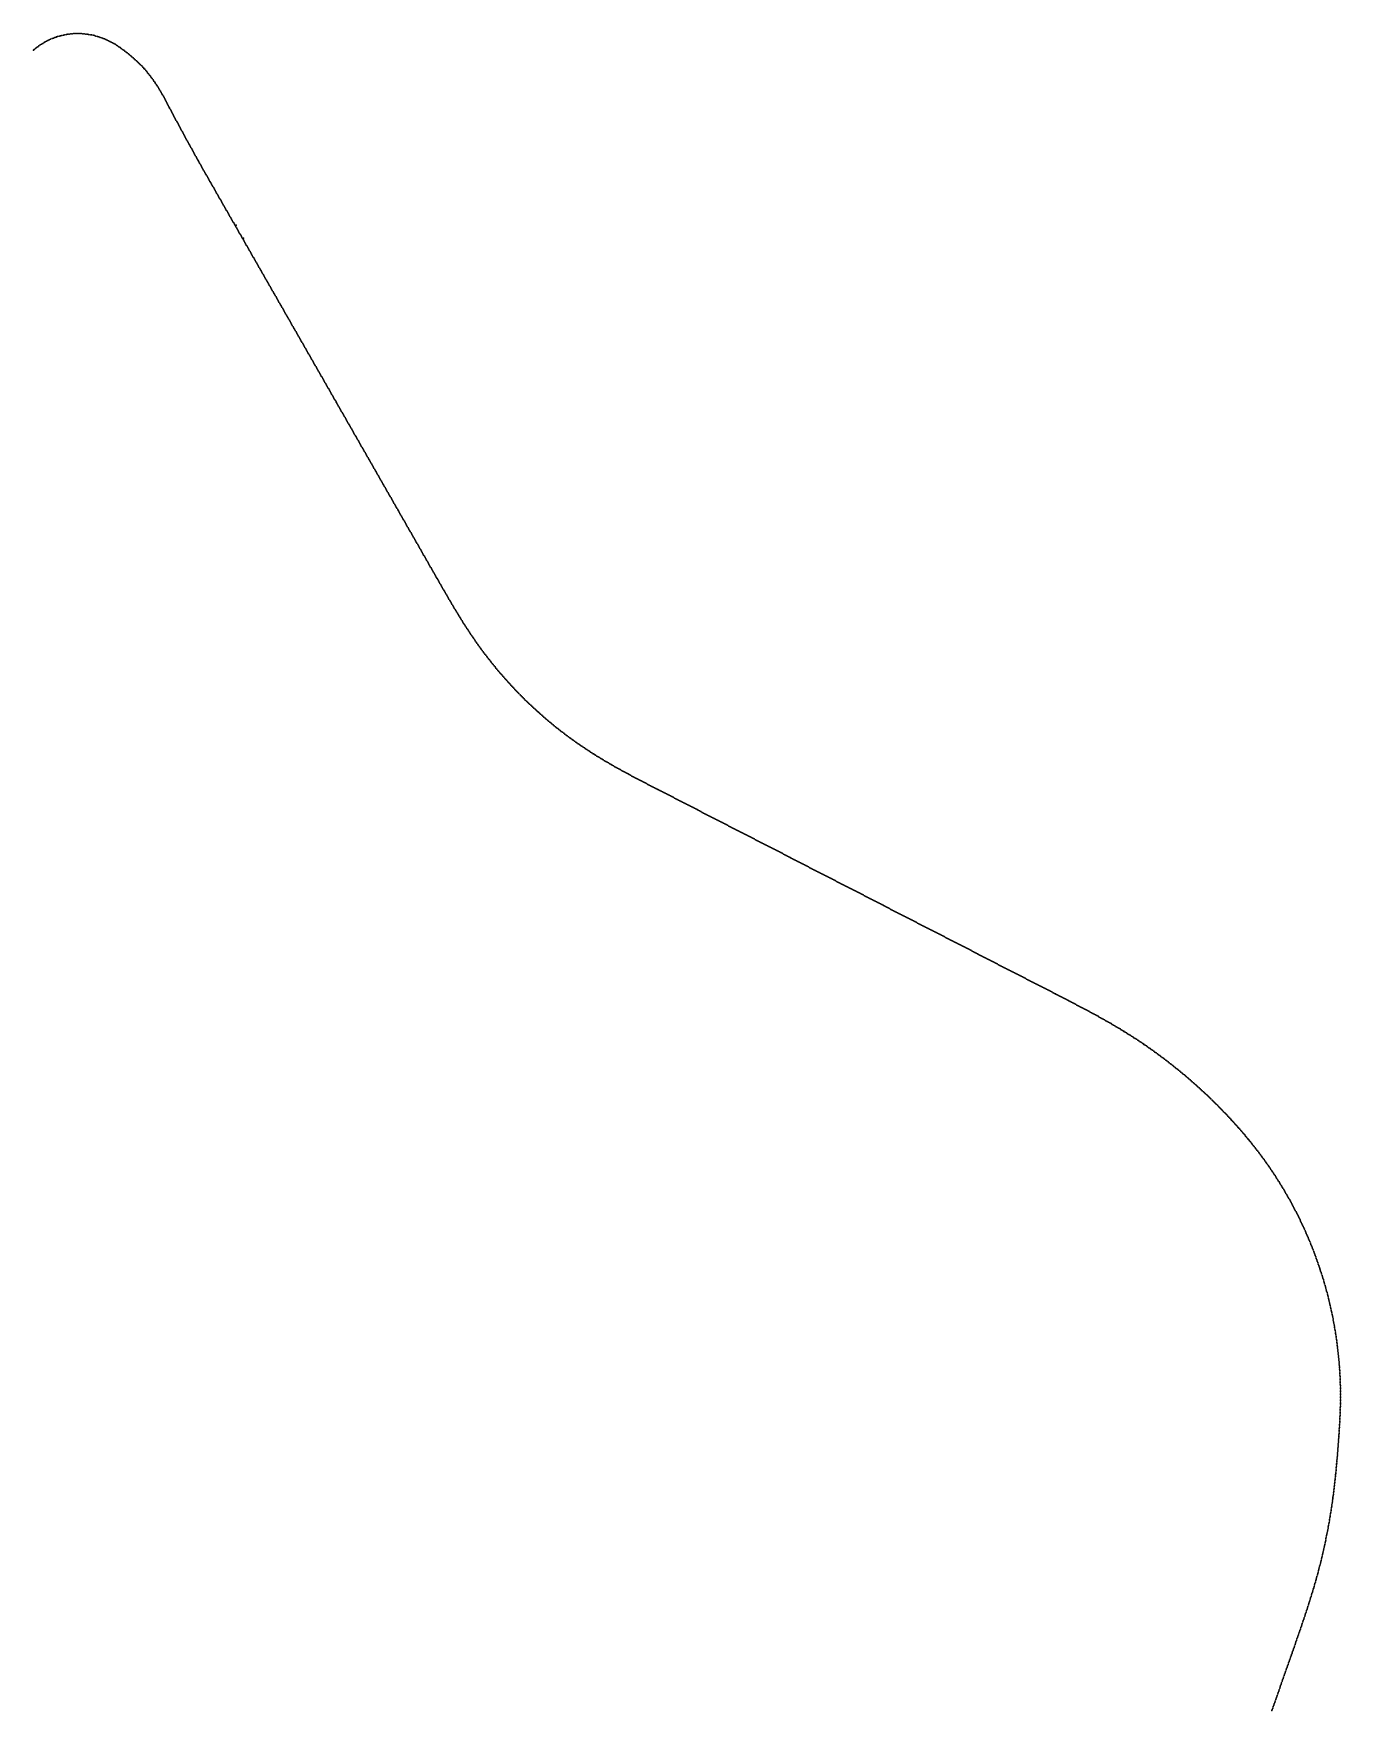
# Model space of a CAD drawing. Header units: inches. Extents: x 2612072 to 2614696, y 1265961 to 1269327.
import ezdxf

# ---------------------------------------------------------------- set-up
doc = ezdxf.new("R2010")
doc.units = ezdxf.units.IN
doc.header["$MEASUREMENT"] = 0

msp = doc.modelspace()

# ---------------------------------------------------------------- linework, layer by layer
for p in [(2612071.5482, 1269294.1221), (2612072.9907, 1269295.3587), (2612075.3031, 1269297.2698), (2612077.6574, 1269299.1291), (2612080.0523, 1269300.9358), (2612082.4866, 1269302.689), (2612084.9592, 1269304.3878), (2612087.4688, 1269306.0314), (2612090.0142, 1269307.619), (2612092.5942, 1269309.1498), (2612095.2075, 1269310.6231), (2612097.8528, 1269312.0381), (2612100.5287, 1269313.3941), (2612103.2341, 1269314.6905), (2612105.9675, 1269315.9266), (2612108.7277, 1269317.1019), (2612111.5132, 1269318.2157), (2612114.3227, 1269319.2675), (2612117.1548, 1269320.2568), (2612117.7589, 1269320.4587), (2612120.0082, 1269321.1831), (2612122.8813, 1269322.0459), (2612125.7729, 1269322.8449), (2612128.6815, 1269323.5796), (2612131.6057, 1269324.2496), (2612134.5439, 1269324.8547), (2612137.4949, 1269325.3946), (2612140.4571, 1269325.8689), (2612143.4291, 1269326.2774), (2612146.4094, 1269326.6201), (2612149.3966, 1269326.8965), (2612152.3891, 1269327.1068), (2612155.3856, 1269327.2506), (2612158.3846, 1269327.3281), (2612161.3845, 1269327.339), (2612164.3839, 1269327.2835), (2612167.3814, 1269327.1615), (2612170.3754, 1269326.9731), (2612173.3645, 1269326.7185), (2612176.3472, 1269326.3977), (2612179.3221, 1269326.0108), (2612182.2877, 1269325.5581), (2612185.2425, 1269325.0399), (2612188.1852, 1269324.4562), (2612191.1141, 1269323.8075), (2612194.028, 1269323.0941), (2612196.9253, 1269322.3163), (2612199.8047, 1269321.4745), (2612202.6648, 1269320.569), (2612202.6903, 1269320.5606), (2612205.5957, 1269319.6207), (2612208.4335, 1269318.6479), (2612211.2494, 1269317.6135), (2612214.0425, 1269316.5186), (2612216.8114, 1269315.3643), (2612219.5554, 1269314.1517), (2612222.2733, 1269312.8819), (2612224.9643, 1269311.5559), (2612227.6275, 1269310.1749), (2612230.262, 1269308.7399), (2612232.8671, 1269307.2522), (2612235.4419, 1269305.7128), (2612237.9859, 1269304.1228), (2612240.4982, 1269302.4833), (2612242.9784, 1269300.7956), (2612245.4258, 1269299.0607), (2612247.8502, 1269297.2719), (2612250.2986, 1269295.5607), (2612252.7376, 1269293.814), (2612255.1563, 1269292.0392), (2612257.5543, 1269290.2366), (2612259.9314, 1269288.4065), (2612262.2872, 1269286.5491), (2612264.6214, 1269284.6646), (2612266.9338, 1269282.7533), (2612269.2239, 1269280.8155), (2612271.4915, 1269278.8513), (2612273.7363, 1269276.8611), (2612275.958, 1269274.8452), (2612278.1562, 1269272.8038), (2612280.3308, 1269270.7371), (2612282.4814, 1269268.6455), (2612284.6077, 1269266.5292), (2612286.7095, 1269264.3885), (2612288.7864, 1269262.2237), (2612290.8382, 1269260.0351), (2612292.8646, 1269257.8229), (2612293.2297, 1269257.4188), (2612294.8653, 1269255.5875), (2612296.8401, 1269253.3292), (2612298.7887, 1269251.0483), (2612300.7109, 1269248.745), (2612302.6064, 1269246.4197), (2612304.4749, 1269244.0726), (2612306.3162, 1269241.7042), (2612308.1301, 1269239.3147), (2612309.9163, 1269236.9044), (2612311.6745, 1269234.4737), (2612313.4046, 1269232.0228), (2612315.1063, 1269229.5521), (2612315.865, 1269228.4306), (2612316.787, 1269227.0617), (2612318.4418, 1269224.5594), (2612320.0698, 1269222.0395), (2612321.6723, 1269219.5034), (2612323.2505, 1269216.9521), (2612324.8057, 1269214.3867), (2612326.3393, 1269211.8083), (2612327.8526, 1269209.218), (2612329.347, 1269206.6167), (2612330.8239, 1269204.0054), (2612332.2847, 1269201.3851), (2612333.7308, 1269198.7566), (2612335.1636, 1269196.1209), (2612336.5846, 1269193.4788), (2612337.9953, 1269190.8312), (2612339.3971, 1269188.1789), (2612340.7916, 1269185.5226), (2612342.1801, 1269182.8633), (2612343.5643, 1269180.2017), (2612344.7703, 1269177.8768), (2612344.9482, 1269177.54), (2612346.3503, 1269174.8878), (2612347.754, 1269172.2365), (2612349.1593, 1269169.586), (2612349.2826, 1269169.3536), (2612350.5662, 1269166.9364), (2612351.9747, 1269164.2875), (2612353.3848, 1269161.6396), (2612354.7964, 1269158.9925), (2612356.2097, 1269156.3462), (2612357.6245, 1269153.7008), (2612359.041, 1269151.0562), (2612360.459, 1269148.4125), (2612361.8786, 1269145.7696), (2612363.2998, 1269143.1276), (2612364.7225, 1269140.4865), (2612366.1469, 1269137.8462), (2612367.5728, 1269135.2067), (2612369.0003, 1269132.5681), (2612370.4295, 1269129.9304), (2612371.8601, 1269127.2935), (2612373.2924, 1269124.6575), (2612374.7263, 1269122.0223), (2612376.1617, 1269119.388), (2612377.5987, 1269116.7546), (2612379.0373, 1269114.122), (2612380.4775, 1269111.4903), (2612381.9192, 1269108.8595), (2612383.3625, 1269106.2295), (2612384.8074, 1269103.6004), (2612386.2539, 1269100.9721), (2612387.702, 1269098.3447), (2612389.1516, 1269095.7182), (2612390.6028, 1269093.0926), (2612392.0556, 1269090.4678), (2612393.51, 1269087.8439), (2612394.9659, 1269085.2209), (2612396.4234, 1269082.5987), (2612397.8825, 1269079.9775), (2612399.3432, 1269077.3571), (2612400.8054, 1269074.7375), (2612402.2692, 1269072.1189), (2612402.9719, 1269070.8631), (2612403.7346, 1269069.5011), (2612405.2015, 1269066.8842), (2612406.67, 1269064.2682), (2612408.1401, 1269061.6531), (2612409.6117, 1269059.0389), (2612411.0849, 1269056.4255), (2612412.5597, 1269053.813), (2612414.0361, 1269051.2015), (2612415.514, 1269048.5908), (2612416.9935, 1269045.9809), (2612418.4745, 1269043.372), (2612419.9571, 1269040.764), (2612421.4413, 1269038.1568), (2612422.9271, 1269035.5506), (2612424.4144, 1269032.9452), (2612425.9032, 1269030.3407), (2612426.3308, 1269029.5935), (2612427.3933, 1269027.7369), (2612428.8834, 1269025.1332), (2612430.3735, 1269022.5294), (2612431.8636, 1269019.9256), (2612433.3537, 1269017.3219), (2612434.8438, 1269014.7181), (2612436.3339, 1269012.1143), (2612437.824, 1269009.5106), (2612439.3141, 1269006.9068), (2612440.8041, 1269004.303), (2612442.2942, 1269001.6993), (2612443.7843, 1268999.0955), (2612445.2744, 1268996.4917), (2612446.7645, 1268993.888), (2612448.2546, 1268991.2842), (2612449.7447, 1268988.6804), (2612451.2348, 1268986.0767), (2612452.7249, 1268983.4729), (2612454.215, 1268980.8691), (2612455.7051, 1268978.2653), (2612457.1952, 1268975.6616), (2612458.6853, 1268973.0578), (2612460.1754, 1268970.454), (2612461.6655, 1268967.8503), (2612463.1556, 1268965.2465), (2612464.6457, 1268962.6427), (2612466.1358, 1268960.039), (2612467.6259, 1268957.4352), (2612469.116, 1268954.8314), (2612470.6061, 1268952.2277), (2612472.0962, 1268949.6239), (2612473.5863, 1268947.0201), (2612475.0764, 1268944.4164), (2612476.5665, 1268941.8126), (2612478.0566, 1268939.2088), (2612478.3024, 1268942.806), (2612479.5467, 1268936.6051), (2612481.0368, 1268934.0013), (2612482.5269, 1268931.3975), (2612484.017, 1268928.7938), (2612485.5071, 1268926.19), (2612486.9972, 1268923.5862), (2612488.4873, 1268920.9825), (2612489.9774, 1268918.3787), (2612491.4675, 1268915.7749), (2612492.9576, 1268913.1711), (2612493.2034, 1268916.7683), (2612494.4477, 1268910.5674), (2612495.9378, 1268907.9636), (2612497.4279, 1268905.3598), (2612498.918, 1268902.7561), (2612500.4081, 1268900.1523), (2612501.8982, 1268897.5485), (2612503.3883, 1268894.9448), (2612504.8784, 1268892.341), (2612506.3685, 1268889.7372), (2612507.8586, 1268887.1335), (2612509.3487, 1268884.5297), (2612510.8388, 1268881.9259), (2612512.3289, 1268879.3222), (2612513.819, 1268876.7184), (2612515.3091, 1268874.1146), (2612516.7992, 1268871.5109), (2612518.2893, 1268868.9071), (2612519.7794, 1268866.3033), (2612521.2695, 1268863.6996), (2612522.7596, 1268861.0958), (2612524.2496, 1268858.492), (2612525.7397, 1268855.8883), (2612527.2298, 1268853.2845), (2612528.7199, 1268850.6807), (2612530.21, 1268848.077), (2612531.7001, 1268845.4732), (2612533.1902, 1268842.8694), (2612534.6803, 1268840.2656), (2612536.1704, 1268837.6619), (2612537.6605, 1268835.0581), (2612539.1506, 1268832.4543), (2612540.6407, 1268829.8506), (2612542.1308, 1268827.2468), (2612543.6209, 1268824.643), (2612545.111, 1268822.0393), (2612546.6011, 1268819.4355), (2612548.0912, 1268816.8317), (2612549.5813, 1268814.228), (2612551.0714, 1268811.6242), (2612552.5615, 1268809.0204), (2612554.0516, 1268806.4167), (2612555.5417, 1268803.8129), (2612557.0318, 1268801.2091), (2612558.5219, 1268798.6054), (2612560.012, 1268796.0016), (2612561.5021, 1268793.3978), (2612562.9922, 1268790.7941), (2612564.4823, 1268788.1903), (2612565.9724, 1268785.5865), (2612567.4625, 1268782.9828), (2612568.9526, 1268780.379), (2612570.4427, 1268777.7752), (2612571.9328, 1268775.1715), (2612573.4229, 1268772.5677), (2612574.913, 1268769.9639), (2612576.4031, 1268767.3601), (2612577.8932, 1268764.7564), (2612579.3833, 1268762.1526), (2612580.8734, 1268759.5488), (2612582.3635, 1268756.9451), (2612583.8536, 1268754.3413), (2612585.3437, 1268751.7375), (2612586.8338, 1268749.1338), (2612588.3239, 1268746.53), (2612589.814, 1268743.9262), (2612591.3041, 1268741.3225), (2612592.7942, 1268738.7187), (2612594.2843, 1268736.1149), (2612595.7744, 1268733.5112), (2612597.2645, 1268730.9074), (2612598.7546, 1268728.3036), (2612600.2447, 1268725.6999), (2612601.7348, 1268723.0961), (2612603.2249, 1268720.4923), (2612604.715, 1268717.8886), (2612606.2051, 1268715.2848), (2612607.6952, 1268712.681), (2612609.1852, 1268710.0773), (2612610.6753, 1268707.4735), (2612612.1654, 1268704.8697), (2612613.6555, 1268702.266), (2612615.1456, 1268699.6622), (2612616.6357, 1268697.0584), (2612618.1258, 1268694.4546), (2612619.6159, 1268691.8509), (2612621.106, 1268689.2471), (2612622.5961, 1268686.6433), (2612624.0862, 1268684.0396), (2612625.5763, 1268681.4358), (2612627.0664, 1268678.832), (2612628.5565, 1268676.2283), (2612630.0466, 1268673.6245), (2612631.5367, 1268671.0207), (2612633.0268, 1268668.417), (2612634.5169, 1268665.8132), (2612636.007, 1268663.2094), (2612637.4971, 1268660.6057), (2612638.9872, 1268658.0019), (2612640.4773, 1268655.3981), (2612641.9674, 1268652.7944), (2612643.4575, 1268650.1906), (2612644.9476, 1268647.5868), (2612646.4377, 1268644.9831), (2612647.9278, 1268642.3793), (2612649.4179, 1268639.7755), (2612650.908, 1268637.1718), (2612652.3981, 1268634.568), (2612653.8882, 1268631.9642), (2612655.3783, 1268629.3604), (2612656.8684, 1268626.7567), (2612658.3585, 1268624.1529), (2612659.8486, 1268621.5491), (2612661.3387, 1268618.9454), (2612662.8288, 1268616.3416), (2612664.3189, 1268613.7378), (2612665.809, 1268611.1341), (2612667.2991, 1268608.5303), (2612668.7892, 1268605.9265), (2612670.2793, 1268603.3228), (2612671.7694, 1268600.719), (2612673.2595, 1268598.1152), (2612674.7496, 1268595.5115), (2612676.2397, 1268592.9077), (2612677.7298, 1268590.3039), (2612679.2199, 1268587.7002), (2612679.277, 1268587.6003), (2612680.71, 1268585.0964), (2612682.2001, 1268582.4926), (2612683.6902, 1268579.8889), (2612685.1803, 1268577.2851), (2612686.6704, 1268574.6813), (2612688.1605, 1268572.0776), (2612689.6506, 1268569.4738), (2612691.1407, 1268566.87), (2612692.6307, 1268564.2663), (2612694.1208, 1268561.6625), (2612695.6109, 1268559.0587), (2612697.101, 1268556.4549), (2612698.5911, 1268553.8512), (2612700.0812, 1268551.2474), (2612701.5713, 1268548.6436), (2612703.0614, 1268546.0399), (2612704.5515, 1268543.4361), (2612706.0416, 1268540.8323), (2612707.5317, 1268538.2286), (2612709.0218, 1268535.6248), (2612710.5119, 1268533.021), (2612712.002, 1268530.4173), (2612713.4921, 1268527.8135), (2612714.9822, 1268525.2097), (2612716.4723, 1268522.606), (2612717.9624, 1268520.0022), (2612719.4525, 1268517.3984), (2612720.9426, 1268514.7947), (2612722.4327, 1268512.1909), (2612723.9228, 1268509.5871), (2612725.4129, 1268506.9834), (2612726.903, 1268504.3796), (2612728.3931, 1268501.7758), (2612729.8832, 1268499.1721), (2612731.3733, 1268496.5683), (2612732.8634, 1268493.9645), (2612734.3535, 1268491.3608), (2612735.8436, 1268488.757), (2612737.3337, 1268486.1532), (2612738.8238, 1268483.5494), (2612740.3139, 1268480.9457), (2612741.804, 1268478.3419), (2612743.2941, 1268475.7381), (2612744.7842, 1268473.1344), (2612746.2743, 1268470.5306), (2612747.7644, 1268467.9268), (2612749.2545, 1268465.3231), (2612750.7446, 1268462.7193), (2612752.2347, 1268460.1155), (2612753.7248, 1268457.5118), (2612755.2149, 1268454.908), (2612756.705, 1268452.3042), (2612758.1951, 1268449.7005), (2612759.6852, 1268447.0967), (2612761.1753, 1268444.4929), (2612762.6654, 1268441.8892), (2612764.1555, 1268439.2854), (2612765.6456, 1268436.6816), (2612767.1357, 1268434.0779), (2612768.6258, 1268431.4741), (2612770.1159, 1268428.8703), (2612771.606, 1268426.2666), (2612773.0961, 1268423.6628), (2612774.5862, 1268421.059), (2612776.0763, 1268418.4552), (2612777.5663, 1268415.8515), (2612779.0564, 1268413.2477), (2612780.5465, 1268410.6439), (2612782.0366, 1268408.0402), (2612783.5267, 1268405.4364), (2612785.0168, 1268402.8326), (2612786.5069, 1268400.2289), (2612787.997, 1268397.6251), (2612789.4871, 1268395.0213), (2612790.9772, 1268392.4176), (2612792.4673, 1268389.8138), (2612793.9574, 1268387.21), (2612795.4475, 1268384.6063), (2612796.9376, 1268382.0025), (2612798.4277, 1268379.3987), (2612799.9178, 1268376.795), (2612801.4079, 1268374.1912), (2612802.898, 1268371.5874), (2612803.277, 1268370.9252), (2612804.3881, 1268368.9837), (2612805.8782, 1268366.3799), (2612807.3683, 1268363.7761), (2612808.8584, 1268361.1724), (2612810.3485, 1268358.5686), (2612811.8386, 1268355.9648), (2612813.3287, 1268353.3611), (2612814.8188, 1268350.7573), (2612816.3089, 1268348.1535), (2612817.799, 1268345.5497), (2612819.2891, 1268342.946), (2612820.7792, 1268340.3422), (2612822.2693, 1268337.7384), (2612823.7594, 1268335.1347), (2612825.2495, 1268332.5309), (2612826.7396, 1268329.9271), (2612828.2297, 1268327.3234), (2612829.7198, 1268324.7196), (2612831.2099, 1268322.1158), (2612832.7, 1268319.5121), (2612834.1901, 1268316.9083), (2612835.6802, 1268314.3045), (2612837.1703, 1268311.7008), (2612838.6604, 1268309.097), (2612840.1505, 1268306.4932), (2612841.6406, 1268303.8895), (2612843.1307, 1268301.2857), (2612844.6208, 1268298.6819), (2612846.1109, 1268296.0782), (2612847.601, 1268293.4744), (2612849.0911, 1268290.8706), (2612850.5812, 1268288.2669), (2612852.0713, 1268285.6631), (2612853.5614, 1268283.0593), (2612855.0515, 1268280.4556), (2612856.5416, 1268277.8518), (2612858.0317, 1268275.248), (2612859.5218, 1268272.6442), (2612861.0118, 1268270.0405), (2612862.5019, 1268267.4367), (2612863.992, 1268264.8329), (2612865.4821, 1268262.2292), (2612866.9722, 1268259.6254), (2612868.4623, 1268257.0216), (2612869.9524, 1268254.4179), (2612871.4425, 1268251.8141), (2612872.9326, 1268249.2103), (2612874.4227, 1268246.6066), (2612875.9128, 1268244.0028), (2612877.4029, 1268241.399), (2612878.893, 1268238.7953), (2612880.3831, 1268236.1915), (2612881.7295, 1268233.8388), (2612881.8732, 1268233.5877), (2612883.3634, 1268230.984), (2612884.8537, 1268228.3804), (2612886.3445, 1268225.777), (2612887.8358, 1268223.1739), (2612889.3279, 1268220.5713), (2612890.821, 1268217.9693), (2612892.3153, 1268215.3679), (2612893.8109, 1268212.7673), (2612895.3081, 1268210.1676), (2612896.807, 1268207.5689), (2612898.3078, 1268204.9713), (2612899.8108, 1268202.3749), (2612901.316, 1268199.7799), (2612902.8238, 1268197.1863), (2612904.3342, 1268194.5943), (2612905.8475, 1268192.0039), (2612907.3639, 1268189.4154), (2612908.8836, 1268186.8287), (2612910.4066, 1268184.2441), (2612911.9333, 1268181.6616), (2612913.4638, 1268179.0814), (2612914.9983, 1268176.5035), (2612916.537, 1268173.9282), (2612918.08, 1268171.3554), (2612919.6276, 1268168.7854), (2612921.18, 1268166.2183), (2612922.7372, 1268163.6541), (2612924.2996, 1268161.0931), (2612925.6945, 1268158.8164), (2612925.8672, 1268158.5352), (2612927.4403, 1268155.9807), (2612929.0191, 1268153.4298), (2612930.6036, 1268150.8824), (2612932.1942, 1268148.3387), (2612933.791, 1268145.799), (2612935.3941, 1268143.2632), (2612937.0037, 1268140.7316), (2612938.6201, 1268138.2043), (2612940.2433, 1268135.6814), (2612941.8736, 1268133.163), (2612943.5111, 1268130.6494), (2612945.156, 1268128.1405), (2612946.8085, 1268125.6367), (2612948.4687, 1268123.1379), (2612950.1368, 1268120.6445), (2612951.813, 1268118.1564), (2612953.4975, 1268115.6739), (2612955.1903, 1268113.1972), (2612956.8917, 1268110.7263), (2612958.6018, 1268108.2614), (2612958.7738, 1268108.0144), (2612960.3209, 1268105.8024), (2612962.0488, 1268103.35), (2612963.7855, 1268100.9038), (2612965.531, 1268098.4639), (2612967.2853, 1268096.0303), (2612969.0484, 1268093.6031), (2612970.8203, 1268091.1822), (2612972.6009, 1268088.7678), (2612974.3902, 1268086.3598), (2612976.1883, 1268083.9584), (2612977.9949, 1268081.5634), (2612979.8103, 1268079.175), (2612981.6342, 1268076.7931), (2612983.4668, 1268074.4179), (2612985.3079, 1268072.0493), (2612987.1576, 1268069.6874), (2612989.0158, 1268067.3321), (2612990.8825, 1268064.9836), (2612992.7577, 1268062.6419), (2612994.6413, 1268060.307), (2612996.5333, 1268057.9789), (2612998.4338, 1268055.6576), (2613000.3426, 1268053.3432), (2613002.2598, 1268051.0358), (2613004.1853, 1268048.7352), (2613006.1191, 1268046.4417), (2613008.0612, 1268044.1552), (2613010.0116, 1268041.8757), (2613011.9702, 1268039.6032), (2613013.9369, 1268037.3379), (2613015.9119, 1268035.0796), (2613017.895, 1268032.8286), (2613019.8862, 1268030.5847), (2613021.8855, 1268028.348), (2613023.8929, 1268026.1186), (2613025.9084, 1268023.8964), (2613027.9318, 1268021.6816), (2613029.9633, 1268019.474), (2613032.0027, 1268017.2738), (2613034.05, 1268015.081), (2613036.1053, 1268012.8957), (2613038.1684, 1268010.7177), (2613040.2394, 1268008.5473), (2613042.3183, 1268006.3843), (2613044.4049, 1268004.2289), (2613046.4993, 1268002.081), (2613048.6015, 1267999.9407), (2613050.7114, 1267997.808), (2613052.829, 1267995.683), (2613054.9542, 1267993.5656), (2613057.0871, 1267991.4559), (2613059.2276, 1267989.3539), (2613061.3757, 1267987.2597), (2613063.5314, 1267985.1733), (2613065.6946, 1267983.0947), (2613067.8652, 1267981.0239), (2613070.0434, 1267978.961), (2613072.2289, 1267976.9059), (2613074.4219, 1267974.8588), (2613076.6223, 1267972.8196), (2613078.8301, 1267970.7884), (2613081.0451, 1267968.7651), (2613083.2675, 1267966.7499), (2613083.7237, 1267966.338), (2613085.4971, 1267964.7427), (2613087.734, 1267962.7436), (2613089.9781, 1267960.7526), (2613092.2293, 1267958.7698), (2613094.4878, 1267956.795), (2613096.7533, 1267954.8285), (2613099.0259, 1267952.8701), (2613101.3056, 1267950.92), (2613103.5924, 1267948.9782), (2613105.8861, 1267947.0446), (2613108.1868, 1267945.1193), (2613110.4945, 1267943.2023), (2613112.809, 1267941.2937), (2613115.1305, 1267939.3935), (2613117.4588, 1267937.5017), (2613119.7939, 1267935.6183), (2613122.1358, 1267933.7433), (2613124.4845, 1267931.8769), (2613126.8399, 1267930.0189), (2613129.202, 1267928.1695), (2613131.5708, 1267926.3286), (2613133.9462, 1267924.4963), (2613136.3282, 1267922.6725), (2613138.7169, 1267920.8574), (2613141.112, 1267919.051), (2613143.5137, 1267917.2532), (2613145.9218, 1267915.4641), (2613148.3364, 1267913.6837), (2613150.7574, 1267911.9121), (2613153.1848, 1267910.1492), (2613155.6186, 1267908.3952), (2613158.0586, 1267906.6499), (2613160.505, 1267904.9134), (2613162.9576, 1267903.1858), (2613165.4165, 1267901.4671), (2613167.8816, 1267899.7573), (2613170.3528, 1267898.0564), (2613172.8301, 1267896.3644), (2613175.3136, 1267894.6815), (2613177.8031, 1267893.0075), (2613180.2987, 1267891.3425), (2613182.8002, 1267889.6865), (2613185.3077, 1267888.0396), (2613187.8212, 1267886.4018), (2613190.3406, 1267884.773), (2613192.8658, 1267883.1534), (2613195.3969, 1267881.5429), (2613196.2644, 1267880.9939), (2613197.9341, 1267879.9414), (2613200.4766, 1267878.3491), (2613203.0247, 1267876.7657), (2613205.5783, 1267875.1911), (2613208.137, 1267873.6249), (2613210.7009, 1267872.0672), (2613213.2697, 1267870.5177), (2613213.6143, 1267870.3107), (2613215.8434, 1267868.9762), (2613218.4218, 1267867.4426), (2613221.0047, 1267865.9166), (2613223.5921, 1267864.3982), (2613226.1837, 1267862.8871), (2613228.7795, 1267861.3831), (2613231.3793, 1267859.8862), (2613233.983, 1267858.396), (2613236.5905, 1267856.9124), (2613239.2017, 1267855.4353), (2613241.8163, 1267853.9644), (2613244.4344, 1267852.4996), (2613247.0557, 1267851.0406), (2613249.6802, 1267849.5874), (2613252.3078, 1267848.1396), (2613254.9383, 1267846.6972), (2613257.5715, 1267845.2599), (2613260.2075, 1267843.8275), (2613262.8461, 1267842.3999), (2613265.4871, 1267840.9769), (2613268.1304, 1267839.5582), (2613270.7761, 1267838.1437), (2613273.4238, 1267836.7332), (2613276.0736, 1267835.3266), (2613278.7252, 1267833.9235), (2613281.3787, 1267832.5238), (2613284.0339, 1267831.1274), (2613286.6907, 1267829.734), (2613289.3489, 1267828.3434), (2613292.0086, 1267826.9555), (2613294.6695, 1267825.5701), (2613297.3316, 1267824.1869), (2613299.9947, 1267822.8057), (2613302.6589, 1267821.4264), (2613305.3239, 1267820.0488), (2613307.9896, 1267818.6727), (2613310.656, 1267817.2979), (2613313.323, 1267815.9241), (2613315.9905, 1267814.5512), (2613318.6583, 1267813.179), (2613321.3263, 1267811.8074), (2613323.9945, 1267810.436), (2613325.4324, 1267809.697), (2613326.6628, 1267809.0647), (2613329.331, 1267807.6934), (2613331.9993, 1267806.3222), (2613334.6676, 1267804.9509), (2613337.3358, 1267803.5796), (2613340.0041, 1267802.2084), (2613342.6723, 1267800.8371), (2613345.3406, 1267799.4658), (2613348.0089, 1267798.0946), (2613350.6771, 1267796.7233), (2613353.3454, 1267795.352), (2613356.0137, 1267793.9808), (2613358.6819, 1267792.6095), (2613361.3502, 1267791.2382), (2613364.0184, 1267789.8669), (2613366.6867, 1267788.4957), (2613369.355, 1267787.1244), (2613372.0232, 1267785.7531), (2613374.6915, 1267784.3819), (2613377.3598, 1267783.0106), (2613380.028, 1267781.6393), (2613382.6963, 1267780.2681), (2613385.3645, 1267778.8968), (2613388.0328, 1267777.5255), (2613390.7011, 1267776.1543), (2613393.3693, 1267774.783), (2613396.0376, 1267773.4117), (2613398.7059, 1267772.0405), (2613401.3741, 1267770.6692), (2613404.0424, 1267769.2979), (2613406.7106, 1267767.9267), (2613409.3789, 1267766.5554), (2613412.0472, 1267765.1841), (2613414.7154, 1267763.8129), (2613417.3837, 1267762.4416), (2613420.052, 1267761.0703), (2613422.7202, 1267759.6991), (2613425.3885, 1267758.3278), (2613428.0567, 1267756.9565), (2613430.725, 1267755.5853), (2613433.3933, 1267754.214), (2613436.0615, 1267752.8427), (2613438.7298, 1267751.4715), (2613441.3981, 1267750.1002), (2613444.0663, 1267748.7289), (2613446.7346, 1267747.3576), (2613449.4028, 1267745.9864), (2613452.0711, 1267744.6151), (2613454.7394, 1267743.2438), (2613457.4076, 1267741.8726), (2613460.0759, 1267740.5013), (2613462.7442, 1267739.13), (2613465.4124, 1267737.7588), (2613468.0807, 1267736.3875), (2613470.7489, 1267735.0162), (2613473.4172, 1267733.645), (2613476.0855, 1267732.2737), (2613478.7537, 1267730.9024), (2613481.422, 1267729.5312), (2613484.0903, 1267728.1599), (2613486.7585, 1267726.7886), (2613489.4268, 1267725.4174), (2613492.095, 1267724.0461), (2613494.7633, 1267722.6748), (2613497.4316, 1267721.3036), (2613500.0998, 1267719.9323), (2613502.7681, 1267718.561), (2613505.4364, 1267717.1898), (2613508.1046, 1267715.8185), (2613510.7729, 1267714.4472), (2613513.4411, 1267713.076), (2613516.1094, 1267711.7047), (2613518.7777, 1267710.3334), (2613521.4459, 1267708.9622), (2613524.1142, 1267707.5909), (2613526.7825, 1267706.2196), (2613529.4507, 1267704.8483), (2613532.119, 1267703.4771), (2613532.4608, 1267703.3014), (2613534.7872, 1267702.1058), (2613537.4555, 1267700.7345), (2613540.1238, 1267699.3633), (2613542.792, 1267697.992), (2613545.4603, 1267696.6207), (2613548.1286, 1267695.2495), (2613550.7968, 1267693.8782), (2613553.4651, 1267692.5069), (2613556.1333, 1267691.1357), (2613558.8016, 1267689.7644), (2613561.4699, 1267688.3931), (2613564.1381, 1267687.0219), (2613566.8064, 1267685.6506), (2613569.4747, 1267684.2793), (2613572.1429, 1267682.9081), (2613574.8112, 1267681.5368), (2613577.4794, 1267680.1655), (2613580.1477, 1267678.7943), (2613582.816, 1267677.423), (2613585.4842, 1267676.0517), (2613588.1525, 1267674.6805), (2613590.8208, 1267673.3092), (2613593.489, 1267671.9379), (2613596.1573, 1267670.5667), (2613598.8255, 1267669.1954), (2613601.4938, 1267667.8241), (2613604.1621, 1267666.4529), (2613606.8303, 1267665.0816), (2613609.4986, 1267663.7103), (2613612.1669, 1267662.339), (2613614.8351, 1267660.9678), (2613617.5034, 1267659.5965), (2613620.1716, 1267658.2252), (2613622.8399, 1267656.854), (2613625.5082, 1267655.4827), (2613628.1764, 1267654.1114), (2613630.8447, 1267652.7402), (2613633.513, 1267651.3689), (2613636.1812, 1267649.9976), (2613638.8495, 1267648.6264), (2613641.5177, 1267647.2551), (2613644.186, 1267645.8838), (2613646.8543, 1267644.5126), (2613649.5225, 1267643.1413), (2613652.1908, 1267641.77), (2613654.8591, 1267640.3988), (2613657.5273, 1267639.0275), (2613660.1956, 1267637.6562), (2613662.8638, 1267636.285), (2613665.5321, 1267634.9137), (2613668.2004, 1267633.5424), (2613670.8686, 1267632.1712), (2613673.5369, 1267630.7999), (2613676.2052, 1267629.4286), (2613678.8734, 1267628.0574), (2613681.5417, 1267626.6861), (2613684.2099, 1267625.3148), (2613686.8782, 1267623.9436), (2613689.5465, 1267622.5723), (2613692.2147, 1267621.201), (2613694.883, 1267619.8297), (2613697.5513, 1267618.4585), (2613700.2195, 1267617.0872), (2613702.8878, 1267615.7159), (2613705.556, 1267614.3447), (2613708.2243, 1267612.9734), (2613710.8926, 1267611.6021), (2613713.5608, 1267610.2309), (2613716.2291, 1267608.8596), (2613718.8974, 1267607.4883), (2613721.5656, 1267606.1171), (2613724.2339, 1267604.7458), (2613726.9021, 1267603.3745), (2613729.5704, 1267602.0033), (2613732.2387, 1267600.632), (2613734.9069, 1267599.2607), (2613737.5752, 1267597.8895), (2613740.2435, 1267596.5182), (2613742.9117, 1267595.1469), (2613745.58, 1267593.7757), (2613748.2482, 1267592.4044), (2613750.9165, 1267591.0331), (2613753.5848, 1267589.6619), (2613756.253, 1267588.2906), (2613758.9213, 1267586.9193), (2613761.5896, 1267585.5481), (2613764.2578, 1267584.1768), (2613766.9261, 1267582.8055), (2613769.5943, 1267581.4343), (2613772.2626, 1267580.063), (2613774.9309, 1267578.6917), (2613777.5991, 1267577.3204), (2613780.2674, 1267575.9492), (2613782.9357, 1267574.5779), (2613785.6039, 1267573.2066), (2613788.2722, 1267571.8354), (2613790.9404, 1267570.4641), (2613793.6087, 1267569.0928), (2613796.277, 1267567.7216), (2613798.9452, 1267566.3503), (2613801.6135, 1267564.979), (2613804.2818, 1267563.6078), (2613806.95, 1267562.2365), (2613809.6183, 1267560.8652), (2613812.2865, 1267559.494), (2613814.9548, 1267558.1227), (2613817.6231, 1267556.7514), (2613820.2913, 1267555.3802), (2613822.9596, 1267554.0089), (2613825.6279, 1267552.6376), (2613828.2961, 1267551.2664), (2613830.9644, 1267549.8951), (2613833.6326, 1267548.5238), (2613836.3009, 1267547.1526), (2613838.9692, 1267545.7813), (2613841.6374, 1267544.41), (2613844.3057, 1267543.0388), (2613846.974, 1267541.6675), (2613849.6422, 1267540.2962), (2613852.3105, 1267538.925), (2613854.9787, 1267537.5537), (2613857.647, 1267536.1824), (2613860.3153, 1267534.8111), (2613862.9835, 1267533.4399), (2613865.6518, 1267532.0686), (2613868.3201, 1267530.6973), (2613870.9883, 1267529.3261), (2613873.6566, 1267527.9548), (2613876.3248, 1267526.5835), (2613878.9931, 1267525.2123), (2613881.6614, 1267523.841), (2613884.3296, 1267522.4697), (2613886.9979, 1267521.0985), (2613889.6662, 1267519.7272), (2613892.3344, 1267518.3559), (2613895.0027, 1267516.9847), (2613897.6709, 1267515.6134), (2613900.3392, 1267514.2421), (2613903.0075, 1267512.8709), (2613905.6757, 1267511.4996), (2613908.344, 1267510.1283), (2613911.0123, 1267508.7571), (2613913.6805, 1267507.3858), (2613916.3488, 1267506.0145), (2613919.017, 1267504.6433), (2613921.6853, 1267503.272), (2613924.3536, 1267501.9007), (2613927.0218, 1267500.5295), (2613929.6901, 1267499.1582), (2613932.3584, 1267497.7869), (2613935.0266, 1267496.4157), (2613937.6949, 1267495.0444), (2613940.3631, 1267493.6731), (2613943.0314, 1267492.3018), (2613945.6997, 1267490.9306), (2613948.3679, 1267489.5593), (2613951.0362, 1267488.188), (2613953.7045, 1267486.8168), (2613956.3727, 1267485.4455), (2613959.041, 1267484.0742), (2613961.7092, 1267482.703), (2613964.3775, 1267481.3317), (2613967.0458, 1267479.9604), (2613969.714, 1267478.5892), (2613972.3823, 1267477.2179), (2613975.0506, 1267475.8466), (2613977.7188, 1267474.4754), (2613980.3871, 1267473.1041), (2613983.0553, 1267471.7328), (2613985.7236, 1267470.3616), (2613988.3919, 1267468.9903), (2613991.0601, 1267467.619), (2613993.7284, 1267466.2478), (2613996.3967, 1267464.8765), (2613999.0649, 1267463.5052), (2614001.7332, 1267462.134), (2614004.4014, 1267460.7627), (2614007.0697, 1267459.3914), (2614009.738, 1267458.0202), (2614012.4062, 1267456.6489), (2614015.0745, 1267455.2776), (2614017.7428, 1267453.9064), (2614020.411, 1267452.5351), (2614023.0793, 1267451.1638), (2614025.7475, 1267449.7925), (2614028.4158, 1267448.4213), (2614031.0841, 1267447.05), (2614033.7523, 1267445.6787), (2614036.4206, 1267444.3075), (2614039.0889, 1267442.9362), (2614041.7571, 1267441.5649), (2614044.4254, 1267440.1937), (2614047.0936, 1267438.8224), (2614049.7619, 1267437.4511), (2614052.4302, 1267436.0799), (2614055.0984, 1267434.7086), (2614057.7667, 1267433.3373), (2614060.435, 1267431.9661), (2614063.1032, 1267430.5948), (2614065.7715, 1267429.2235), (2614068.4397, 1267427.8523), (2614071.108, 1267426.481), (2614073.7763, 1267425.1097), (2614076.4445, 1267423.7385), (2614079.1128, 1267422.3672), (2614081.7811, 1267420.9959), (2614084.4493, 1267419.6247), (2614087.1176, 1267418.2534), (2614089.7858, 1267416.8821), (2614092.4541, 1267415.5109), (2614095.1224, 1267414.1396), (2614097.7906, 1267412.7683), (2614100.4589, 1267411.3971), (2614103.1272, 1267410.0258), (2614105.7954, 1267408.6545), (2614108.4637, 1267407.2832), (2614111.1319, 1267405.912), (2614113.8002, 1267404.5407), (2614116.4685, 1267403.1694), (2614119.1367, 1267401.7982), (2614121.805, 1267400.4269), (2614123.9338, 1267399.3329), (2614124.4733, 1267399.0556), (2614127.1415, 1267397.6843), (2614129.8096, 1267396.3128), (2614132.4776, 1267394.941), (2614135.1454, 1267393.5687), (2614137.8128, 1267392.1958), (2614140.4798, 1267390.8221), (2614143.1463, 1267389.4474), (2614145.8123, 1267388.0717), (2614148.4776, 1267386.6947), (2614151.1422, 1267385.3164), (2614153.806, 1267383.9366), (2614156.469, 1267382.555), (2614159.131, 1267381.1716), (2614161.792, 1267379.7863), (2614164.4519, 1267378.3988), (2614167.1105, 1267377.0091), (2614169.768, 1267375.6169), (2614172.424, 1267374.2222), (2614175.0787, 1267372.8247), (2614177.7318, 1267371.4244), (2614180.3833, 1267370.0211), (2614183.0332, 1267368.6146), (2614185.6813, 1267367.2048), (2614188.3276, 1267365.7915), (2614190.9719, 1267364.3746), (2614193.6142, 1267362.954), (2614196.2544, 1267361.5295), (2614198.8925, 1267360.101), (2614201.5283, 1267358.6683), (2614204.1617, 1267357.2312), (2614206.7926, 1267355.7897), (2614209.4211, 1267354.3436), (2614212.0469, 1267352.8927), (2614214.67, 1267351.4369), (2614217.2903, 1267349.976), (2614219.9077, 1267348.51), (2614222.5221, 1267347.0386), (2614225.1334, 1267345.5618), (2614227.7416, 1267344.0794), (2614230.3464, 1267342.5912), (2614232.9479, 1267341.0971), (2614235.5459, 1267339.5971), (2614238.1404, 1267338.0908), (2614240.7312, 1267336.5782), (2614243.3182, 1267335.0593), (2614245.9013, 1267333.5337), (2614248.4805, 1267332.0014), (2614251.0556, 1267330.4623), (2614253.6265, 1267328.9162), (2614256.1932, 1267327.363), (2614258.7554, 1267325.8026), (2614261.3131, 1267324.2348), (2614261.5313, 1267324.1005), (2614263.866, 1267322.6596), (2614266.4145, 1267321.0768), (2614268.9583, 1267319.4865), (2614271.4974, 1267317.8887), (2614274.0318, 1267316.2835), (2614276.5615, 1267314.6708), (2614279.0864, 1267313.0507), (2614281.6066, 1267311.4232), (2614284.1219, 1267309.7883), (2614286.6325, 1267308.146), (2614289.1382, 1267306.4963), (2614291.639, 1267304.8392), (2614294.1349, 1267303.1748), (2614296.626, 1267301.503), (2614299.1121, 1267299.824), (2614301.5932, 1267298.1376), (2614301.7036, 1267298.0624), (2614304.0694, 1267296.444), (2614306.5406, 1267294.743), (2614309.0068, 1267293.0348), (2614311.468, 1267291.3194), (2614313.924, 1267289.5967), (2614316.3751, 1267287.8668), (2614318.821, 1267286.1297), (2614321.2618, 1267284.3855), (2614323.6974, 1267282.634), (2614326.1279, 1267280.8754), (2614328.5532, 1267279.1097), (2614330.9734, 1267277.3368), (2614333.3882, 1267275.5568), (2614335.7979, 1267273.7697), (2614338.2023, 1267271.9756), (2614340.6013, 1267270.1744), (2614342.9951, 1267268.3661), (2614345.3836, 1267266.5508), (2614347.7667, 1267264.7285), (2614350.1444, 1267262.8992), (2614352.5167, 1267261.0629), (2614354.8837, 1267259.2196), (2614357.2451, 1267257.3694), (2614359.6012, 1267255.5122), (2614361.9518, 1267253.6481), (2614364.2968, 1267251.7771), (2614366.6364, 1267249.8993), (2614368.9704, 1267248.0145), (2614371.2989, 1267246.1229), (2614373.6218, 1267244.2244), (2614375.9391, 1267242.3192), (2614378.2508, 1267240.4071), (2614380.5569, 1267238.4882), (2614382.8573, 1267236.5626), (2614385.152, 1267234.6302), (2614387.4411, 1267232.691), (2614389.7244, 1267230.7452), (2614392.002, 1267228.7926), (2614394.2738, 1267226.8333), (2614396.5399, 1267224.8674), (2614398.8002, 1267222.8948), (2614401.0547, 1267220.9156), (2614403.3033, 1267218.9297), (2614405.5461, 1267216.9372), (2614407.783, 1267214.9382), (2614410.014, 1267212.9326), (2614412.2391, 1267210.9204), (2614414.4583, 1267208.9017), (2614416.6716, 1267206.8765), (2614418.8789, 1267204.8447), (2614421.0801, 1267202.8065), (2614423.2754, 1267200.7618), (2614425.4647, 1267198.7107), (2614427.6479, 1267196.6532), (2614429.8251, 1267194.5892), (2614431.9962, 1267192.5188), (2614434.1612, 1267190.4421), (2614436.32, 1267188.359), (2614438.4727, 1267186.2696), (2614440.6193, 1267184.1738), (2614442.7597, 1267182.0717), (2614444.8939, 1267179.9634), (2614447.0219, 1267177.8488), (2614449.1437, 1267175.7279), (2614451.2592, 1267173.6008), (2614453.3685, 1267171.4675), (2614455.4715, 1267169.328), (2614457.5681, 1267167.1823), (2614459.6585, 1267165.0305), (2614461.7425, 1267162.8725), (2614463.8202, 1267160.7084), (2614465.8914, 1267158.5382), (2614467.9563, 1267156.3619), (2614470.0148, 1267154.1795), (2614472.0669, 1267151.9912), (2614474.1125, 1267149.7967), (2614476.1516, 1267147.5963), (2614477.0723, 1267146.5986), (2614478.1843, 1267145.3899), (2614480.2105, 1267143.1775), (2614482.2301, 1267140.9592), (2614484.2432, 1267138.7349), (2614486.2498, 1267136.5047), (2614488.2498, 1267134.2687), (2614490.2432, 1267132.0267), (2614490.8901, 1267131.2964), (2614492.23, 1267129.7789), (2614494.2101, 1267127.5252), (2614496.1833, 1267125.2654), (2614498.1493, 1267122.9995), (2614500.1081, 1267120.7272), (2614502.0594, 1267118.4485), (2614504.003, 1267116.1633), (2614505.9388, 1267113.8714), (2614507.8665, 1267111.5727), (2614509.786, 1267109.2672), (2614511.1324, 1267107.6398), (2614511.6968, 1267106.955), (2614512.0958, 1267106.47), (2614513.5993, 1267104.6354), (2614515.4932, 1267102.3088), (2614517.3785, 1267099.9751), (2614519.2551, 1267097.6346), (2614521.123, 1267095.287), (2614522.9822, 1267092.9326), (2614524.8327, 1267090.5713), (2614526.6745, 1267088.2032), (2614528.5074, 1267085.8283), (2614530.3315, 1267083.4466), (2614532.1468, 1267081.0581), (2614533.9533, 1267078.663), (2614535.7508, 1267076.2611), (2614537.5395, 1267073.8527), (2614539.3192, 1267071.4376), (2614541.09, 1267069.0159), (2614542.8518, 1267066.5878), (2614544.6045, 1267064.1531), (2614546.3483, 1267061.7119), (2614548.083, 1267059.2643), (2614549.8086, 1267056.8102), (2614551.5251, 1267054.3498), (2614553.2325, 1267051.8831), (2614554.9307, 1267049.4101), (2614556.6198, 1267046.9307), (2614558.2997, 1267044.4452), (2614559.9704, 1267041.9534), (2614561.6318, 1267039.4555), (2614563.2839, 1267036.9514), (2614564.9268, 1267034.4412), (2614566.5604, 1267031.925), (2614568.1846, 1267029.4027), (2614569.7995, 1267026.8745), (2614571.405, 1267024.3402), (2614573.0011, 1267021.8001), (2614574.5878, 1267019.254), (2614576.165, 1267016.7021), (2614577.7328, 1267014.1443), (2614579.2911, 1267011.5808), (2614580.8399, 1267009.0115), (2614582.3792, 1267006.4365), (2614583.9089, 1267003.8558), (2614585.4291, 1267001.2695), (2614586.9396, 1266998.6776), (2614588.4406, 1266996.08), (2614589.9319, 1266993.477), (2614591.4136, 1266990.8684), (2614592.8856, 1266988.2544), (2614594.3479, 1266985.6349), (2614595.8005, 1266983.01), (2614597.2434, 1266980.3798), (2614598.6765, 1266977.7442), (2614600.0998, 1266975.1034), (2614601.5134, 1266972.4573), (2614602.9171, 1266969.806), (2614604.311, 1266967.1495), (2614605.6951, 1266964.4878), (2614607.0693, 1266961.8211), (2614608.4336, 1266959.1492), (2614609.788, 1266956.4724), (2614611.1325, 1266953.7905), (2614612.467, 1266951.1037), (2614613.7916, 1266948.412), (2614615.1062, 1266945.7153), (2614616.4108, 1266943.0139), (2614617.7054, 1266940.3076), (2614618.99, 1266937.5965), (2614620.2645, 1266934.8807), (2614621.5289, 1266932.1602), (2614622.7833, 1266929.435), (2614624.0275, 1266926.7052), (2614625.2617, 1266923.9708), (2614626.4857, 1266921.2319), (2614627.6995, 1266918.4884), (2614628.9032, 1266915.7405), (2614629.0438, 1266915.4178), (2614630.0967, 1266912.9881), (2614631.28, 1266910.2313), (2614632.4531, 1266907.4702), (2614633.6159, 1266904.7047), (2614634.7685, 1266901.935), (2614635.9108, 1266899.161), (2614637.0429, 1266896.3828), (2614638.1646, 1266893.6004), (2614639.276, 1266890.8138), (2614640.3771, 1266888.0232), (2614641.4679, 1266885.2285), (2614642.5483, 1266882.4298), (2614643.6183, 1266879.6272), (2614644.678, 1266876.8205), (2614645.7272, 1266874.01), (2614646.766, 1266871.1956), (2614647.7944, 1266868.3774), (2614648.8124, 1266865.5554), (2614649.8198, 1266862.7296), (2614650.8169, 1266859.9001), (2614651.8034, 1266857.067), (2614652.7794, 1266854.2302), (2614653.7449, 1266851.3898), (2614654.6999, 1266848.5458), (2614655.0383, 1266847.5297), (2614655.6444, 1266845.6984), (2614656.5783, 1266842.8475), (2614657.5016, 1266839.9931), (2614658.4143, 1266837.1353), (2614659.3165, 1266834.2742), (2614660.2081, 1266831.4097), (2614661.089, 1266828.542), (2614661.9593, 1266825.671), (2614662.819, 1266822.7968), (2614663.668, 1266819.9195), (2614664.5064, 1266817.039), (2614665.3341, 1266814.1554), (2614666.1511, 1266811.2688), (2614666.9574, 1266808.3792), (2614667.753, 1266805.4866), (2614668.5379, 1266802.5911), (2614669.312, 1266799.6927), (2614670.0754, 1266796.7915), (2614670.8281, 1266793.8874), (2614671.57, 1266790.9806), (2614672.3011, 1266788.0711), (2614673.0215, 1266785.1589), (2614673.731, 1266782.244), (2614674.4298, 1266779.3265), (2614675.1177, 1266776.4064), (2614675.7949, 1266773.4839), (2614676.4612, 1266770.5588), (2614677.1166, 1266767.6313), (2614677.7612, 1266764.7013), (2614678.395, 1266761.769), (2614679.0179, 1266758.8344), (2614679.6299, 1266755.8975), (2614680.231, 1266752.9584), (2614680.8213, 1266750.017), (2614681.4006, 1266747.0735), (2614681.9691, 1266744.1278), (2614682.5266, 1266741.1801), (2614683.0732, 1266738.2303), (2614683.6089, 1266735.2785), (2614684.1336, 1266732.3248), (2614684.6474, 1266729.3691), (2614685.1503, 1266726.4115), (2614685.6422, 1266723.4521), (2614686.1231, 1266720.4909), (2614686.593, 1266717.528), (2614687.052, 1266714.5633), (2614687.5, 1266711.5969), (2614687.937, 1266708.6289), (2614688.363, 1266705.6594), (2614688.778, 1266702.6882), (2614689.182, 1266699.7155), (2614689.575, 1266696.7414), (2614689.957, 1266693.7658), (2614690.328, 1266690.7888), (2614690.6879, 1266687.8105), (2614691.0368, 1266684.8309), (2614691.3746, 1266681.8499), (2614691.7014, 1266678.8678), (2614692.0172, 1266675.8845), (2614692.3219, 1266672.9), (2614692.6155, 1266669.9144), (2614692.8981, 1266666.9277), (2614693.1697, 1266663.94), (2614693.4301, 1266660.9514), (2614693.6795, 1266657.9618), (2614693.9178, 1266654.9712), (2614694.1451, 1266651.9799), (2614694.3612, 1266648.9877), (2614694.5663, 1266645.9947), (2614694.7603, 1266643.001), (2614694.9432, 1266640.0065), (2614695.115, 1266637.0115), (2614695.2757, 1266634.0158), (2614695.4253, 1266631.0195), (2614695.5638, 1266628.0227), (2614695.6912, 1266625.0254), (2614695.8076, 1266622.0277), (2614695.9128, 1266619.0295), (2614696.0069, 1266616.031), (2614696.0899, 1266613.0321), (2614696.1618, 1266610.033), (2614696.1626, 1266609.996), (2614696.2226, 1266607.0336), (2614696.2722, 1266604.034), (2614696.3108, 1266601.0343), (2614696.0124, 1266568.0378), (2614696.0915, 1266571.0368), (2614696.1611, 1266574.036), (2614696.2207, 1266577.0354), (2614696.27, 1266580.035), (2614696.3089, 1266583.0347), (2614696.3364, 1266585.9648), (2614696.337, 1266586.0345), (2614696.3383, 1266598.0344), (2614696.354, 1266589.0345), (2614696.3546, 1266595.0345), (2614696.3598, 1266592.0345), (2614694.5933, 1266535.0694), (2614694.7584, 1266538.0649), (2614694.9171, 1266541.0607), (2614695.0693, 1266544.0568), (2614695.2145, 1266547.0533), (2614695.3525, 1266550.0501), (2614695.483, 1266553.0473), (2614695.6057, 1266556.0448), (2614695.7203, 1266559.0426), (2614695.8265, 1266562.0407), (2614695.924, 1266565.0391), (2614692.4458, 1266502.1398), (2614692.6614, 1266505.132), (2614692.8734, 1266508.1245), (2614693.0693, 1266510.9369), (2614693.0817, 1266511.1173), (2614693.2865, 1266514.1103), (2614693.4873, 1266517.1035), (2614693.6839, 1266520.0971), (2614693.876, 1266523.0909), (2614694.0633, 1266526.0851), (2614694.2455, 1266529.0795), (2614694.4223, 1266532.0743), (2614689.5791, 1266466.2544), (2614689.8378, 1266469.2432), (2614690.0928, 1266472.2324), (2614690.3443, 1266475.2218), (2614690.5921, 1266478.2115), (2614690.8364, 1266481.2016), (2614691.0771, 1266484.1919), (2614691.3142, 1266487.1825), (2614691.5477, 1266490.1734), (2614691.7776, 1266493.1646), (2614692.0039, 1266496.1561), (2614692.2267, 1266499.1478), (2614686.4858, 1266433.4), (2614686.5895, 1266434.4187), (2614686.788, 1266436.3847), (2614687.0855, 1266439.3699), (2614687.3785, 1266442.3556), (2614687.6672, 1266445.3417), (2614687.9516, 1266448.3282), (2614688.2321, 1266451.315), (2614688.5088, 1266454.3022), (2614688.6484, 1266455.8256), (2614688.7817, 1266457.2898), (2614689.0511, 1266460.2777), (2614689.3169, 1266463.2659), (2614682.8055, 1266400.6065), (2614683.1701, 1266403.5842), (2614683.5282, 1266406.5628), (2614683.88, 1266409.5421), (2614684.2256, 1266412.5221), (2614684.5651, 1266415.5028), (2614684.8989, 1266418.4842), (2614685.227, 1266421.4662), (2614685.5495, 1266424.4488), (2614685.8667, 1266427.432), (2614686.1788, 1266430.4157), (2614678.3252, 1266367.9132), (2614678.7694, 1266370.8801), (2614679.2062, 1266373.8482), (2614679.6355, 1266376.8173), (2614680.0574, 1266379.7874), (2614680.4719, 1266382.7587), (2614680.879, 1266385.7309), (2614681.0266, 1266386.8228), (2614681.2786, 1266388.7041), (2614681.6709, 1266391.6783), (2614682.0561, 1266394.6535), (2614682.4342, 1266397.6295), (2614672.4166, 1266332.4027), (2614672.9497, 1266335.355), (2614673.4754, 1266338.3086), (2614673.9937, 1266341.2635), (2614674.5046, 1266344.2196), (2614675.0081, 1266347.1771), (2614675.5042, 1266350.1358), (2614675.9928, 1266353.0957), (2614676.4741, 1266356.0569), (2614676.948, 1266359.0192), (2614677.4145, 1266361.9827), (2614677.8735, 1266364.9474), (2614666.0663, 1266300.0206), (2614666.6804, 1266302.957), (2614667.2871, 1266305.8951), (2614667.8865, 1266308.8346), (2614668.4786, 1266311.7756), (2614669.0633, 1266314.718), (2614669.6406, 1266317.662), (2614670.2106, 1266320.6073), (2614670.7731, 1266323.5541), (2614671.3283, 1266326.5023), (2614671.8762, 1266329.4518), (2614658.1254, 1266264.9087), (2614658.8273, 1266267.8254), (2614659.522, 1266270.7439), (2614660.2094, 1266273.6641), (2614660.8894, 1266276.586), (2614661.5622, 1266279.5096), (2614662.2276, 1266282.4348), (2614662.8857, 1266285.3618), (2614663.5365, 1266288.2903), (2614664.1799, 1266291.2205), (2614664.8161, 1266294.1523), (2614665.4449, 1266297.0856), (2614649.9233, 1266232.9453), (2614650.7052, 1266235.8416), (2614651.48, 1266238.7399), (2614652.2474, 1266241.64), (2614653.0076, 1266244.5421), (2614653.7605, 1266247.4461), (2614654.5062, 1266250.352), (2614655.2446, 1266253.2597), (2614655.9757, 1266256.1692), (2614656.6996, 1266259.0806), (2614657.4161, 1266261.9937), (2614639.992, 1266198.3438), (2614640.8558, 1266201.2168), (2614641.7135, 1266204.0916), (2614642.1743, 1266205.6457), (2614642.2041, 1266205.7464), (2614642.5649, 1266206.9682), (2614643.4099, 1266209.8468), (2614644.2484, 1266212.7272), (2614645.0802, 1266215.6096), (2614645.9052, 1266218.4939), (2614646.7232, 1266221.3802), (2614647.3492, 1266223.6078), (2614647.534, 1266224.2683), (2614648.3376, 1266227.1586), (2614649.1341, 1266230.051), (2614629.2025, 1266163.9995), (2614630.1284, 1266166.853), (2614631.0499, 1266169.708), (2614631.9669, 1266172.5644), (2614632.8792, 1266175.4223), (2614633.7867, 1266178.2818), (2614634.6892, 1266181.1428), (2614635.5866, 1266184.0054), (2614636.4788, 1266186.8697), (2614637.3655, 1266189.7356), (2614638.2468, 1266192.6033), (2614639.1223, 1266195.4727), (2614617.7988, 1266129.8537), (2614618.7667, 1266132.6933), (2614619.7318, 1266135.5338), (2614620.6941, 1266138.3753), (2614621.6533, 1266141.2178), (2614622.6094, 1266144.0614), (2614623.5622, 1266146.906), (2614624.5116, 1266149.7518), (2614625.4575, 1266152.5988), (2614626.3996, 1266155.447), (2614627.3379, 1266158.2965), (2614628.2723, 1266161.1473), (2614607.0121, 1266098.6665), (2614608.0008, 1266101.4989), (2614608.9883, 1266104.3317), (2614609.9745, 1266107.165), (2614610.9592, 1266109.9988), (2614611.9422, 1266112.8331), (2614612.9235, 1266115.6681), (2614613.9029, 1266118.5037), (2614614.8803, 1266121.34), (2614615.8555, 1266124.1771), (2614616.8284, 1266127.015), (2614595.1016, 1266064.6938), (2614596.0951, 1266067.5246), (2614597.0885, 1266070.3553), (2614597.8848, 1266072.6244), (2614598.0819, 1266073.1861), (2614599.0754, 1266076.0168), (2614599.2877, 1266076.6217), (2614600.0688, 1266078.8475), (2614601.0621, 1266081.6783), (2614602.0552, 1266084.5092), (2614603.0479, 1266087.3402), (2614604.0401, 1266090.1714), (2614605.0316, 1266093.0028), (2614606.0223, 1266095.8345), (2614583.1803, 1266030.725), (2614584.1738, 1266033.5557), (2614585.1672, 1266036.3865), (2614586.1606, 1266039.2172), (2614587.1541, 1266042.0479), (2614588.1475, 1266044.8787), (2614589.141, 1266047.7094), (2614590.1344, 1266050.5402), (2614591.1278, 1266053.3709), (2614592.1213, 1266056.2016), (2614593.1147, 1266059.0324), (2614594.1082, 1266061.8631), (2614571.259, 1265996.7561), (2614572.2525, 1265999.5869), (2614573.2459, 1266002.4176), (2614574.2394, 1266005.2484), (2614575.2328, 1266008.0791), (2614576.2262, 1266010.9098), (2614577.2197, 1266013.7406), (2614578.2131, 1266016.5713), (2614579.2066, 1266019.402), (2614580.2, 1266022.2328), (2614581.1934, 1266025.0635), (2614582.1869, 1266027.8943), (2614559.3377, 1265962.7873), (2614560.3312, 1265965.618), (2614561.3246, 1265968.4488), (2614562.3181, 1265971.2795), (2614563.3115, 1265974.1102), (2614564.305, 1265976.941), (2614565.2984, 1265979.7717), (2614566.2918, 1265982.6025), (2614567.2853, 1265985.4332), (2614568.2787, 1265988.2639), (2614569.2722, 1265991.0947), (2614570.2656, 1265993.9254), (2614558.633, 1265960.7791)]:
    msp.add_point(p)

doc.saveas('drawing.dxf')
